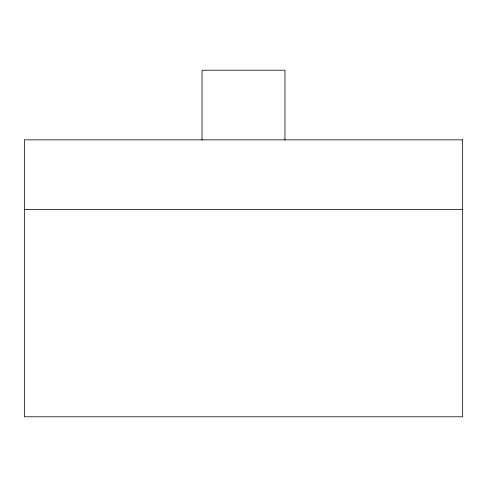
<?xml version="1.0" encoding="UTF-8"?>
<svg xmlns="http://www.w3.org/2000/svg" width="487" height="487" viewBox="0 0 487 487"><rect width="100%" height="100%" fill="white"/><g stroke="black" fill="none" stroke-linecap="round" stroke-linejoin="round"><path stroke-width="0.73" d="M24.35 209.489L462.65 209.489M284.962 140.006L284.962 70.207L202.038 70.207L202.038 140.006M462.65 139.848L24.35 139.848L24.35 416.793L462.65 416.793L462.65 139.848"/></g></svg>
